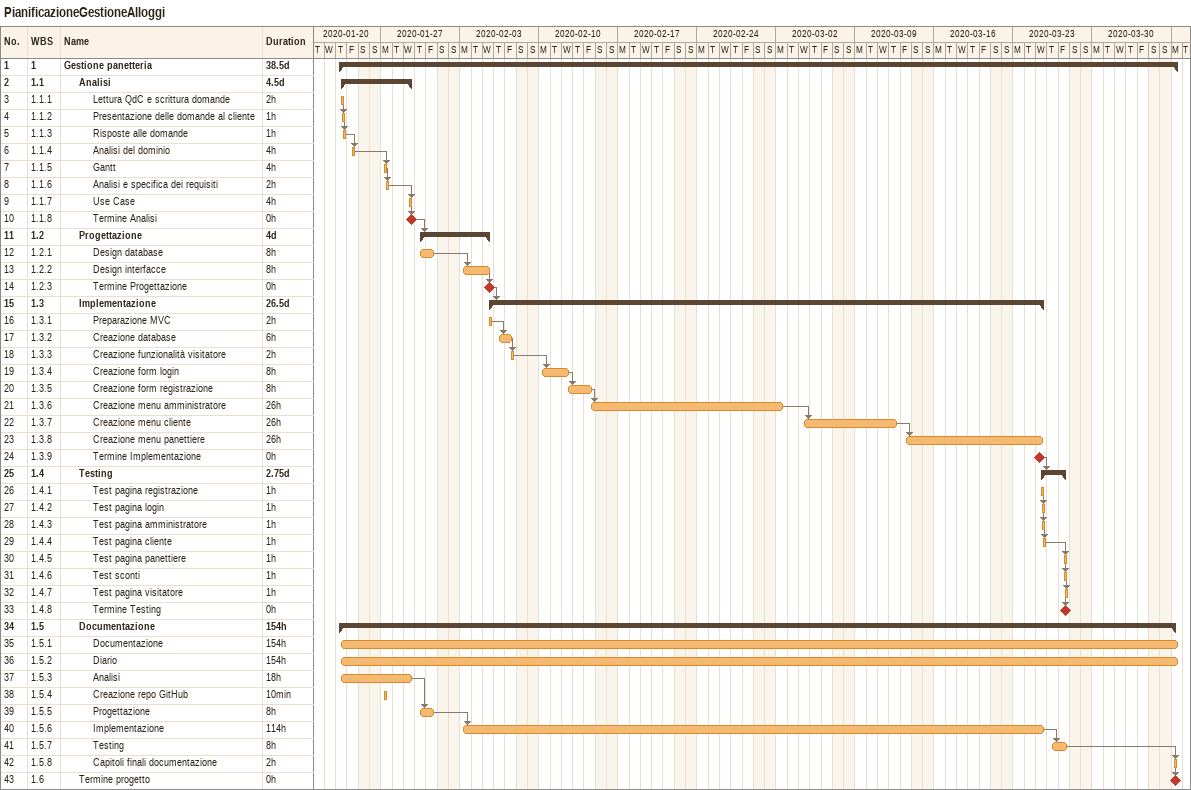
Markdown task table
PianificazioneGestioneAlloggi

| ID | WBS | Task | Duration | Start | Finish | Predecessors |
|---|---|---|---|---|---|---|
| 1 | 1 | **Gestione panetteria** | 38.5d | 2020-01-23 | 2020-04-06 |  |
| 2 | 1.1 | **Analisi** | 4.5d | 2020-01-23 | 2020-01-29 |  |
| 3 | 1.1.1 | Lettura QdC e scrittura domande | 2h | 2020-01-23 | 2020-01-23 |  |
| 4 | 1.1.2 | Presentazione delle domande al cliente | 1h | 2020-01-23 | 2020-01-23 | 3 |
| 5 | 1.1.3 | Risposte alle domande | 1h | 2020-01-23 | 2020-01-23 | 4 |
| 6 | 1.1.4 | Analisi del dominio | 4h | 2020-01-24 | 2020-01-24 | 5 |
| 7 | 1.1.5 | Gantt | 4h | 2020-01-27 | 2020-01-27 | 6 |
| 8 | 1.1.6 | Analisi e specifica dei requisiti | 2h | 2020-01-27 | 2020-01-27 | 7 |
| 9 | 1.1.7 | Use Case | 4h | 2020-01-29 | 2020-01-29 | 8 |
| 10 | 1.1.8 | Termine Analisi | 0h | 2020-01-29 | 2020-01-29 | 9 |
| 11 | 1.2 | **Progettazione** | 4d | 2020-01-30 | 2020-02-05 | 10 |
| 12 | 1.2.1 | Design database | 8h | 2020-01-30 | 2020-01-31 |  |
| 13 | 1.2.2 | Design interfacce | 8h | 2020-02-03 | 2020-02-05 | 12 |
| 14 | 1.2.3 | Termine Progettazione | 0h | 2020-02-05 | 2020-02-05 | 13 |
| 15 | 1.3 | **Implementazione** | 26.5d | 2020-02-05 | 2020-03-25 | 14 |
| 16 | 1.3.1 | Preparazione MVC | 2h | 2020-02-05 | 2020-02-05 |  |
| 17 | 1.3.2 | Creazione database | 6h | 2020-02-06 | 2020-02-07 | 16 |
| 18 | 1.3.3 | Creazione funzionalità visitatore | 2h | 2020-02-07 | 2020-02-07 | 17 |
| 19 | 1.3.4 | Creazione form login | 8h | 2020-02-10 | 2020-02-12 | 18 |
| 20 | 1.3.5 | Creazione form registrazione | 8h | 2020-02-12 | 2020-02-14 | 19 |
| 21 | 1.3.6 | Creazione menu amministratore | 26h | 2020-02-14 | 2020-03-02 | 20 |
| 22 | 1.3.7 | Creazione menu cliente | 26h | 2020-03-04 | 2020-03-12 | 21 |
| 23 | 1.3.8 | Creazione menu panettiere | 26h | 2020-03-13 | 2020-03-25 | 22 |
| 24 | 1.3.9 | Termine Implementazione | 0h | 2020-03-25 | 2020-03-25 |  |
| 25 | 1.4 | **Testing** | 2.75d | 2020-03-25 | 2020-03-27 | 24 |
| 26 | 1.4.1 | Test pagina registrazione | 1h | 2020-03-25 | 2020-03-25 |  |
| 27 | 1.4.2 | Test pagina login | 1h | 2020-03-25 | 2020-03-25 | 26 |
| 28 | 1.4.3 | Test pagina amministratore | 1h | 2020-03-25 | 2020-03-25 | 27 |
| 29 | 1.4.4 | Test pagina cliente | 1h | 2020-03-25 | 2020-03-25 | 28 |
| 30 | 1.4.5 | Test pagina panettiere | 1h | 2020-03-27 | 2020-03-27 | 29 |
| 31 | 1.4.6 | Test sconti | 1h | 2020-03-27 | 2020-03-27 | 30 |
| 32 | 1.4.7 | Test pagina visitatore | 1h | 2020-03-27 | 2020-03-27 | 31 |
| 33 | 1.4.8 | Termine Testing | 0h | 2020-03-27 | 2020-03-27 | 32 |
| 34 | 1.5 | **Documentazione** | 154h | 2020-01-23 | 2020-04-06 |  |
| 35 | 1.5.1 | Documentazione | 154h | 2020-01-23 | 2020-04-06 |  |
| 36 | 1.5.2 | Diario | 154h | 2020-01-23 | 2020-04-06 |  |
| 37 | 1.5.3 | Analisi | 18h | 2020-01-23 | 2020-01-29 |  |
| 38 | 1.5.4 | Creazione repo GitHub | 10min | 2020-01-27 | 2020-01-27 |  |
| 39 | 1.5.5 | Progettazione | 8h | 2020-01-30 | 2020-01-31 | 37 |
| 40 | 1.5.6 | Implementazione | 114h | 2020-02-03 | 2020-03-25 | 39 |
| 41 | 1.5.7 | Testing | 8h | 2020-03-26 | 2020-03-27 | 40 |
| 42 | 1.5.8 | Capitoli finali documentazione | 2h | 2020-04-06 | 2020-04-06 | 41 |
| 43 | 1.6 | Termine progetto | 0h | 2020-04-06 | 2020-04-06 | 42 |
